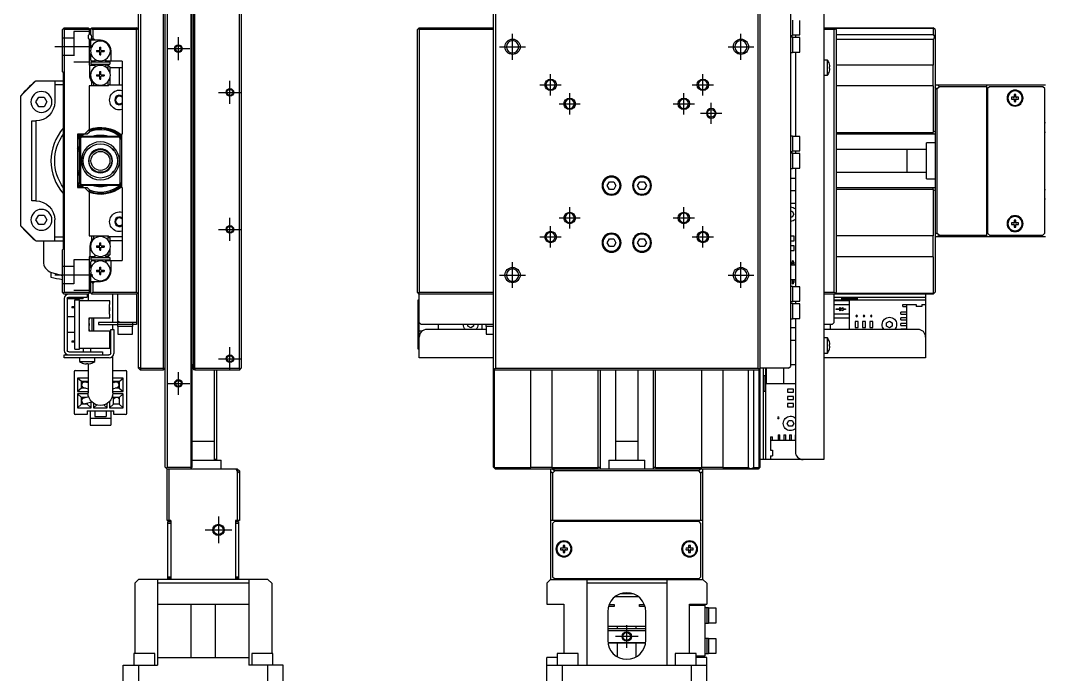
# Model space of a CAD drawing. Extents: x 0 to 944, y -8 to 566.
# Drawn here: x 0 to 269.3, y 282.3 to 454.2 of the extents above; entities that cross this region are included whole.
import ezdxf

# ---------------------------------------------------------------- set-up
doc = ezdxf.new("R2010")
doc.units = 0
doc.header["$LTSCALE"] = 0.5
doc.linetypes.add('CENTER', pattern=[50.8, 31.75, -6.35, 6.35, -6.35])
doc.linetypes.add('DASHED', pattern=[19.05, 12.7, -6.35])
for name, color, linetype in [('MSM_CENTER', 1, 'CENTER'), ('MSM_CONTINUOUS', 7, 'CONTINUOUS'), ('MSM_DASHED', 4, 'DASHED'), ('MSM_NARROW', 5, 'CONTINUOUS')]:
    doc.layers.add(name, color=color, linetype=linetype)

msp = doc.modelspace()

# ---------------------------------------------------------------- linework, layer by layer
at = {"layer": 'MSM_CENTER'}
for p, q in [((41.5, 443.8), (41.5, 449.8)), ((129.27, 443.9), (129.27, 450.7)), ((189.27, 443.9), (189.27, 450.7)), ((19, 447.3), (9, 447.3)), ((125.87, 447.3), (132.67, 447.3)), ((185.87, 447.3), (192.67, 447.3)), ((38.5, 446.8), (44.5, 446.8)), ((139.27, 434.5), (139.27, 440.1)), ((179.27, 434.5), (179.27, 440.1)), ((55, 432.3), (55, 438.3)), ((136.47, 437.3), (142.07, 437.3)), ((176.47, 437.3), (182.07, 437.3)), ((52, 435.3), (58, 435.3)), ((144.27, 429.5), (144.27, 435.1)), ((174.27, 429.5), (174.27, 435.1)), ((141.47, 432.3), (147.07, 432.3)), ((171.47, 432.3), (177.07, 432.3)), ((181.47, 427), (181.47, 432.6)), ((178.67, 429.8), (184.27, 429.8)), ((144.27, 399.5), (144.27, 405.1)), ((174.27, 399.5), (174.27, 405.1)), ((55, 396.3), (55, 402.3)), ((141.47, 402.3), (147.07, 402.3)), ((171.47, 402.3), (177.07, 402.3)), ((52, 399.3), (58, 399.3)), ((139.27, 394.5), (139.27, 400.1)), ((179.27, 394.5), (179.27, 400.1)), ((136.47, 397.3), (142.07, 397.3)), ((176.47, 397.3), (182.07, 397.3)), ((129.27, 383.9), (129.27, 390.7)), ((189.27, 383.9), (189.27, 390.7)), ((19, 387.3), (9, 387.3)), ((125.87, 387.3), (132.67, 387.3)), ((185.87, 387.3), (192.67, 387.3)), ((55, 362.3), (55, 368.3)), ((52, 365.3), (58, 365.3)), ((41.5, 355.8), (41.5, 361.8)), ((38.5, 358.8), (44.5, 358.8)), ((52, 323.8), (52, 316.8)), ((48.5, 320.3), (55.5, 320.3)), ((159.27, 289.3), (159.27, 295.3)), ((162.27, 292.3), (156.27, 292.3))]:
    msp.add_line(p, q, dxfattribs=at)
at = {"layer": 'MSM_CONTINUOUS'}
for p, q in [((31, 362.8), (31, 471.8)), ((31.5, 472.3), (31.5, 362.3)), ((37.5, 472.3), (37.5, 362.3)), ((38, 336.8), (38, 471.8)), ((38.5, 471.8), (38.5, 336.8)), ((44.8, 336.8), (44.8, 471.8)), ((45, 472.3), (45, 336.7)), ((45.5, 362.8), (45.5, 471.8)), ((45.7, 471.8), (45.7, 362.8)), ((57.5, 362.8), (57.5, 471.8)), ((58, 471.8), (58, 362.8)), ((124.27, 336.8), (124.27, 471.8)), ((124.77, 471.8), (124.77, 362.8)), ((193.77, 362.8), (193.77, 471.8)), ((194.27, 471.8), (194.27, 336.8)), ((202.27, 471.3), (202.27, 363.3)), ((211.07, 471.8), (211.07, 338.8)), ((202.77, 454.3), (202.77, 450.3)), ((204.77, 450.4), (204.77, 454.2)), ((11, 451.8), (11.5, 452.3)), ((11, 440.7), (11, 451.8)), ((11.5, 451.8), (11.25, 452.05)), ((11.5, 452.3), (17.8, 452.3)), ((11.5, 451.8), (11.5, 382.8)), ((18, 451.8), (11.5, 451.8)), ((17.8, 452.3), (18, 452.1)), ((18, 452.1), (18, 450.56)), ((18.5, 452.1), (18.7, 452.3)), ((18.5, 450.56), (18.5, 452.1)), ((18.6, 452.2), (19, 451.8)), ((18.7, 452.3), (30.5, 452.3)), ((19, 451.8), (19, 449.5)), ((30.5, 451.8), (19, 451.8)), ((31, 451.8), (30.5, 452.3)), ((30.5, 451.8), (30.75, 452.05)), ((30.5, 382.8), (30.5, 451.8)), ((104.27, 451.8), (104.77, 452.3)), ((104.27, 382.8), (104.27, 451.8)), ((104.52, 452.05), (104.77, 451.8)), ((104.77, 452.3), (124.27, 452.3)), ((104.77, 451.8), (104.77, 382.8)), ((124.27, 451.8), (104.77, 451.8)), ((202.27, 450.3), (202.77, 450.3)), ((202.77, 449.8), (202.27, 449.8)), ((202.77, 450.4), (204.77, 450.4)), ((202.77, 449.8), (202.77, 445.8)), ((204.77, 449.7), (202.77, 449.7)), ((203.57, 450.4), (203.57, 449.7)), ((204.77, 445.9), (204.77, 449.7)), ((211.07, 452.3), (239.77, 452.3)), ((213.77, 451.8), (211.07, 451.8)), ((213.77, 452.3), (214.27, 451.8)), ((213.77, 451.8), (214.02, 452.05)), ((213.77, 382.8), (213.77, 451.8)), ((239.87, 452.1), (213.97, 452.1)), ((214.27, 451.8), (214.27, 382.8)), ((214.27, 450.56), (239.87, 450.56)), ((240.27, 451.8), (239.77, 452.3)), ((239.87, 452.1), (239.92, 452.15)), ((239.87, 450.56), (239.87, 452.1)), ((240.27, 451.8), (240.27, 382.8)), ((18, 449.24), (18, 442.5)), ((18.5, 446.92), (18.5, 449.24)), ((21, 449), (18.5, 449)), ((19, 449.5), (18.65, 449)), ((19.5, 449), (19, 449.5)), ((20.86, 447.2), (21.14, 447.2)), ((20.86, 446.41), (20.86, 447.2)), ((21.14, 446.41), (21.14, 447.2)), ((239.87, 449.24), (214.27, 449.24)), ((239.87, 442.5), (239.87, 449.24)), ((18.5, 443.8), (18.5, 445.49)), ((20, 446.35), (20.8, 446.35)), ((20, 446.35), (20, 446.06)), ((20, 446.06), (20.8, 446.06)), ((20.53, 446.06), (20.53, 446.35)), ((21.14, 446.67), (20.86, 446.67)), ((20.86, 445.2), (20.86, 446)), ((20.86, 445.73), (21.14, 445.73)), ((20.86, 445.2), (21.14, 445.2)), ((21.14, 445.2), (21.14, 446)), ((21.2, 446.35), (22, 446.35)), ((21.2, 446.06), (22, 446.06)), ((21.47, 446.06), (21.47, 446.35)), ((22, 446.35), (22, 446.06)), ((23.8, 443.5), (23.8, 446.2)), ((202.27, 445.8), (202.77, 445.8)), ((202.77, 445.9), (204.77, 445.9)), ((203.57, 445.9), (203.57, 423.7)), ((18, 442.5), (19.46, 442.5)), ((18.2, 439.8), (18.2, 442.5)), ((18.5, 443.8), (18.8, 443.5)), ((18.5, 443.3), (18.5, 442.7)), ((18.5, 443.3), (23.5, 443.3)), ((18.5, 442.7), (23.5, 442.7)), ((19.45, 443.5), (18.8, 443.5)), ((19.6, 443.76), (19.45, 443.5)), ((19.46, 442.5), (19.67, 442.13)), ((22.55, 443.5), (22.4, 443.76)), ((22.46, 442.36), (22.54, 442.5)), ((23, 442.5), (22.54, 442.5)), ((26.7, 443.5), (22.55, 443.5)), ((23, 441.46), (23, 442.5)), ((23.5, 442), (23, 442.5)), ((23.5, 443.3), (23.5, 442.7)), ((23.5, 442), (23.5, 440.52)), ((26.7, 441.75), (23.5, 441.75)), ((26, 437.25), (26, 441.75)), ((26.7, 443.5), (26.7, 424.3)), ((211.97, 443.8), (211.07, 443.8)), ((211.97, 439.8), (211.97, 443.8)), ((212.53, 442.73), (212.53, 442.75)), ((212.53, 442), (212.66, 442)), ((212.53, 441.6), (212.53, 442)), ((239.87, 442.5), (214.27, 442.5)), ((239.77, 437), (239.77, 442.5)), ((11, 440.7), (11.3, 440.4)), ((11.3, 394.2), (11.3, 440.4)), ((20, 439.95), (20.8, 439.95)), ((20, 439.95), (20, 439.66)), ((20, 439.66), (20.8, 439.66)), ((20.53, 439.66), (20.53, 439.95)), ((20.86, 440.8), (21.14, 440.8)), ((20.86, 440.01), (20.86, 440.8)), ((21.14, 440.27), (20.86, 440.27)), ((20.86, 438.8), (20.86, 439.6)), ((20.86, 439.33), (21.14, 439.33)), ((21.14, 440.01), (21.14, 440.8)), ((21.14, 438.8), (21.14, 439.6)), ((21.2, 439.95), (22, 439.95)), ((21.2, 439.66), (22, 439.66)), ((21.47, 439.66), (21.47, 439.95)), ((22, 439.95), (22, 439.66)), ((23.5, 439.09), (23.5, 437.25)), ((211.07, 439.8), (211.97, 439.8)), ((212.66, 441.6), (212.53, 441.6)), ((212.53, 440.85), (212.53, 440.87)), ((4, 438.3), (0, 434.3)), ((4, 438.3), (11.3, 438.3)), ((9, 438.3), (9, 432.8)), ((11.3, 437.3), (9, 437.3)), ((23, 437), (18, 437)), ((18, 437), (18, 424.8)), ((18.7, 437), (18.7, 438.21)), ((19.2, 437.66), (19.2, 437)), ((20.86, 438.8), (21.14, 438.8)), ((23, 437), (23, 438.14)), ((23, 437), (23.5, 437.5)), ((23.5, 437.3), (23.3, 437.3)), ((23.5, 437.25), (26.7, 437.25)), ((239.87, 437), (214.27, 437)), ((239.87, 424.94), (239.87, 437)), ((240.27, 437.3), (269.27, 437.3)), ((240.77, 436.19), (240.27, 436.69)), ((241.39, 436.8), (240.77, 436.19)), ((240.89, 437.3), (241.39, 436.8)), ((253.77, 436.8), (241.39, 436.8)), ((253.77, 437.3), (253.77, 397.3)), ((254.57, 436.8), (254.07, 436.3)), ((254.07, 436.3), (254.07, 398.3)), ((268.57, 436.8), (254.57, 436.8)), ((269.07, 436.3), (268.57, 436.8)), ((269.07, 398.3), (269.07, 436.3)), ((0, 434.3), (0, 400.3)), ((4.06, 432.8), (4.78, 434.05)), ((4.78, 434.05), (6.22, 434.05)), ((6.22, 434.05), (6.94, 432.8)), ((240.77, 436.19), (240.77, 398.41)), ((261.03, 434.04), (260.36, 434.04)), ((260.36, 433.56), (261.03, 433.56)), ((261.03, 434.72), (261.03, 434.04)), ((261.03, 433.56), (261.03, 432.88)), ((261.51, 434.04), (261.51, 434.72)), ((262.19, 434.04), (261.51, 434.04)), ((261.51, 432.88), (261.51, 433.56)), ((261.51, 433.56), (262.19, 433.56)), ((4.78, 431.55), (4.06, 432.8)), ((6.22, 431.55), (4.78, 431.55)), ((6.94, 432.8), (6.22, 431.55)), ((3, 406.8), (3, 427.8)), ((3, 427.8), (4, 427.8)), ((4, 427.8), (4, 406.8)), ((16.79, 424.3), (18, 425.51)), ((254.07, 427.3), (253.77, 427.3)), ((253.77, 425.55), (254.07, 425.55)), ((269.27, 427.3), (269.07, 427.3)), ((17.5, 424.3), (15, 424.3)), ((15, 424.3), (15, 410.3)), ((15.5, 423), (16, 423.5)), ((15.5, 411.6), (15.5, 423)), ((15.8, 423.3), (15.8, 411.3)), ((16, 423.5), (16.3, 423.8)), ((26, 423.5), (16, 423.5)), ((16.3, 423.8), (25.7, 423.8)), ((18, 424.8), (17.5, 424.3)), ((25.7, 423.8), (26, 423.5)), ((26.2, 423.3), (26, 423.5)), ((26.2, 411.3), (26.2, 423.3)), ((26.2, 423.3), (26.5, 423)), ((26.5, 424.3), (26.5, 410.3)), ((26.7, 424.3), (26.5, 424.3)), ((202.77, 423.8), (202.27, 423.8)), ((202.77, 423.8), (202.77, 419.8)), ((204.77, 423.7), (202.77, 423.7)), ((204.77, 419.9), (204.77, 423.7)), ((214.27, 424.8), (239.77, 424.8)), ((240.27, 424.3), (214.27, 424.3)), ((239.77, 424.8), (239.87, 424.94)), ((239.77, 424.3), (239.77, 424.8)), ((240.27, 425.11), (239.87, 424.94)), ((269.27, 424.8), (269.07, 424.8)), ((24.2, 420.28), (24.2, 420.47)), ((24.2, 420.28), (24.42, 420.05)), ((24.42, 420.22), (24.42, 420.05)), ((237.97, 420.3), (214.27, 420.3)), ((232.97, 414.3), (232.97, 420.3)), ((237.97, 412.55), (237.97, 422.05)), ((240.27, 422.05), (237.97, 422.05)), ((253.97, 422.3), (253.77, 422.1)), ((253.97, 422.3), (253.97, 412.3)), ((254.07, 422.3), (253.97, 422.3)), ((24.42, 420.05), (24.56, 420.05)), ((24.56, 420.05), (24.56, 420.05)), ((202.27, 419.8), (202.77, 419.8)), ((202.77, 419.3), (202.27, 419.3)), ((202.77, 419.9), (204.77, 419.9)), ((202.77, 419.3), (202.77, 415.3)), ((204.77, 419.2), (202.77, 419.2)), ((203.57, 419.9), (203.57, 419.2)), ((204.77, 415.4), (204.77, 419.2)), ((18.04, 416.24), (18.04, 416.24)), ((23.97, 416.24), (23.97, 416.24)), ((202.27, 415.3), (202.77, 415.3)), ((202.77, 415.4), (204.77, 415.4)), ((203.57, 415.4), (203.57, 384.2)), ((19.56, 414.5), (19.62, 414.5)), ((19.69, 414.44), (19.62, 414.5)), ((22.38, 414.5), (22.31, 414.44)), ((22.38, 414.5), (22.44, 414.5)), ((24.42, 414.55), (24.2, 414.33)), ((24.2, 414.14), (24.2, 414.33)), ((24.42, 414.55), (24.42, 414.38)), ((24.56, 414.55), (24.42, 414.55)), ((202.27, 412.8), (203.57, 412.8)), ((214.27, 414.3), (237.97, 414.3)), ((237.97, 412.55), (240.27, 412.55)), ((253.77, 412.5), (253.97, 412.3)), ((253.97, 412.3), (254.07, 412.3)), ((15, 410.3), (17.5, 410.3)), ((15.8, 411.3), (15.5, 411.6)), ((16.3, 410.8), (15.8, 411.3)), ((16, 411.1), (26, 411.1)), ((25.7, 410.8), (16.3, 410.8)), ((18, 409.1), (16.79, 410.3)), ((17.5, 410.3), (18, 409.8)), ((18, 409.8), (18, 397.6)), ((26, 411.1), (25.7, 410.8)), ((26, 411.1), (26.2, 411.3)), ((26.5, 411.6), (26.2, 411.3)), ((26.7, 410.3), (26.5, 410.3)), ((26.7, 410.3), (26.7, 391.1)), ((154.12, 410.8), (154.7, 411.8)), ((154.7, 409.8), (154.12, 410.8)), ((154.7, 411.8), (155.85, 411.8)), ((155.85, 409.8), (154.7, 409.8)), ((155.85, 411.8), (156.43, 410.8)), ((156.43, 410.8), (155.85, 409.8)), ((162.12, 410.8), (162.7, 411.8)), ((162.7, 409.8), (162.12, 410.8)), ((162.7, 411.8), (163.85, 411.8)), ((163.85, 409.8), (162.7, 409.8)), ((163.85, 411.8), (164.43, 410.8)), ((164.43, 410.8), (163.85, 409.8)), ((203.57, 409.4), (202.27, 409.4)), ((214.27, 410.3), (240.27, 410.3)), ((239.77, 409.8), (214.27, 409.8)), ((239.77, 409.8), (239.77, 410.3)), ((239.87, 409.66), (239.77, 409.8)), ((239.87, 397.6), (239.87, 409.66)), ((239.87, 409.66), (240.27, 409.5)), ((269.07, 409.8), (269.27, 409.8)), ((4, 406.8), (3, 406.8)), ((254.07, 409.05), (253.77, 409.05)), ((253.77, 407.3), (254.07, 407.3)), ((269.07, 407.3), (269.27, 407.3)), ((202.27, 406.2), (203.57, 406.2)), ((202.27, 404.05), (202.71, 404.05)), ((202.71, 404.05), (203.14, 403.3)), ((4.06, 401.8), (4.78, 403.05)), ((4.78, 400.55), (4.06, 401.8)), ((4.78, 403.05), (6.22, 403.05)), ((6.22, 403.05), (6.94, 401.8)), ((6.94, 401.8), (6.22, 400.55)), ((9, 396.3), (9, 401.8)), ((202.71, 402.55), (202.27, 402.55)), ((203.14, 403.3), (202.71, 402.55)), ((261.03, 401.72), (261.03, 401.04)), ((261.51, 401.04), (261.51, 401.72)), ((0, 400.3), (4, 396.3)), ((6.22, 400.55), (4.78, 400.55)), ((261.03, 401.04), (260.36, 401.04)), ((260.36, 400.56), (261.03, 400.56)), ((261.03, 400.56), (261.03, 399.88)), ((262.19, 401.04), (261.51, 401.04)), ((261.51, 400.56), (262.19, 400.56)), ((261.51, 399.88), (261.51, 400.56)), ((4, 396.3), (11.3, 396.3)), ((6, 396.3), (6, 390.88)), ((9, 397.3), (11.3, 397.3)), ((18, 397.6), (23, 397.6)), ((18.7, 396.4), (18.7, 397.6)), ((19.2, 397.6), (19.2, 396.95)), ((23, 396.46), (23, 397.6)), ((23.5, 397.1), (23, 397.6)), ((26.7, 397.3), (23.3, 397.3)), ((23.5, 397.1), (23.5, 395.52)), ((26.7, 396.3), (23.5, 396.3)), ((154.12, 395.8), (154.7, 396.8)), ((154.7, 396.8), (155.85, 396.8)), ((155.85, 396.8), (156.43, 395.8)), ((162.12, 395.8), (162.7, 396.8)), ((162.7, 396.8), (163.85, 396.8)), ((163.85, 396.8), (164.43, 395.8)), ((203.27, 397.53), (202.27, 397.53)), ((202.27, 396.28), (203.27, 396.28)), ((203.27, 396.28), (203.27, 397.53)), ((239.87, 397.6), (214.27, 397.6)), ((239.77, 392.1), (239.77, 397.6)), ((240.27, 397.91), (240.77, 398.41)), ((269.27, 397.3), (240.27, 397.3)), ((240.77, 398.41), (241.39, 397.8)), ((241.39, 397.8), (240.89, 397.3)), ((241.39, 397.8), (253.77, 397.8)), ((254.07, 398.3), (254.57, 397.8)), ((254.57, 397.8), (268.57, 397.8)), ((268.57, 397.8), (269.07, 398.3)), ((11.3, 394.2), (11, 393.9)), ((11, 382.8), (11, 393.9)), ((18.2, 394.8), (18.2, 392.1)), ((20, 394.95), (20.8, 394.95)), ((20, 394.95), (20, 394.66)), ((20, 394.66), (20.8, 394.66)), ((20.53, 394.66), (20.53, 394.95)), ((20.86, 395.8), (21.14, 395.8)), ((20.86, 395.01), (20.86, 395.8)), ((21.14, 395.27), (20.86, 395.27)), ((20.86, 393.8), (20.86, 394.6)), ((20.86, 394.33), (21.14, 394.33)), ((20.86, 393.8), (21.14, 393.8)), ((21.14, 395.01), (21.14, 395.8)), ((21.14, 393.8), (21.14, 394.6)), ((21.2, 394.95), (22, 394.95)), ((21.2, 394.66), (22, 394.66)), ((21.47, 394.66), (21.47, 394.95)), ((22, 394.95), (22, 394.66)), ((23, 392.1), (23, 393.14)), ((23.5, 394.09), (23.5, 392.6)), ((154.7, 394.8), (154.12, 395.8)), ((155.85, 394.8), (154.7, 394.8)), ((156.43, 395.8), (155.85, 394.8)), ((162.7, 394.8), (162.12, 395.8)), ((163.85, 394.8), (162.7, 394.8)), ((164.43, 395.8), (163.85, 394.8)), ((203.27, 394.99), (202.27, 394.99)), ((202.27, 393.74), (203.27, 393.74)), ((203.27, 393.74), (203.27, 394.99)), ((19.46, 392.1), (18, 392.1)), ((18, 392.1), (18, 382.5)), ((18.5, 391.9), (18.5, 391.3)), ((18.5, 391.9), (23.5, 391.9)), ((18.5, 391.3), (23.5, 391.3)), ((18.8, 391.1), (18.5, 390.8)), ((18.5, 389.12), (18.5, 390.8)), ((18.8, 391.1), (19.45, 391.1)), ((19.6, 390.84), (19.45, 391.1)), ((19.46, 392.1), (19.67, 392.48)), ((22.55, 391.1), (22.4, 390.84)), ((22.46, 392.24), (22.54, 392.1)), ((23, 392.1), (22.54, 392.1)), ((22.55, 391.1), (26.7, 391.1)), ((23, 392.1), (23.5, 392.6)), ((23.5, 391.9), (23.5, 391.3)), ((23.8, 388.4), (23.8, 391.1)), ((202.69, 390.7), (202.81, 390.76)), ((202.69, 389.96), (202.69, 390.7)), ((202.81, 390.76), (202.81, 391.01)), ((203.01, 391.01), (202.81, 391.01)), ((203.01, 391.01), (203.01, 390.76)), ((203.01, 390.76), (203.12, 390.7)), ((203.12, 390.7), (203.12, 389.96)), ((239.87, 392.1), (214.27, 392.1)), ((239.87, 382.5), (239.87, 392.1)), ((8, 388.05), (8, 386.73)), ((8.17, 388), (11, 387.19)), ((20, 388.55), (20.8, 388.55)), ((20, 388.55), (20, 388.26)), ((20, 388.26), (20.8, 388.26)), ((20.53, 388.26), (20.53, 388.55)), ((20.86, 389.4), (21.14, 389.4)), ((20.86, 388.61), (20.86, 389.4)), ((21.14, 388.87), (20.86, 388.87)), ((20.86, 387.4), (20.86, 388.2)), ((20.86, 387.93), (21.14, 387.93)), ((21.14, 388.61), (21.14, 389.4)), ((21.14, 387.4), (21.14, 388.2)), ((21.2, 388.55), (22, 388.55)), ((21.2, 388.26), (22, 388.26)), ((21.47, 388.26), (21.47, 388.55)), ((22, 388.55), (22, 388.26)), ((202.27, 389.96), (203.57, 389.96)), ((202.69, 390.4), (203.12, 390.4)), ((18, 386.3), (18.5, 386.3)), ((18.5, 385.3), (18, 385.3)), ((18.5, 382.5), (18.5, 387.69)), ((18.5, 385.6), (21, 385.6)), ((18.65, 385.6), (19, 385.1)), ((19, 385.1), (19.5, 385.6)), ((19, 385.1), (19, 382.8)), ((20.86, 387.4), (21.14, 387.4)), ((203.57, 386.06), (202.27, 386.06)), ((202.69, 386.06), (202.69, 385.33)), ((203.12, 385.62), (202.69, 385.62)), ((202.81, 385.26), (202.69, 385.33)), ((202.81, 385.01), (202.81, 385.26)), ((203.12, 385.33), (203.01, 385.26)), ((203.01, 385.26), (203.01, 385.01)), ((203.12, 386.06), (203.12, 385.33)), ((11.5, 382.3), (11, 382.8)), ((11.25, 382.55), (11.5, 382.8)), ((11.5, 382.8), (18, 382.8)), ((18, 382.5), (17.8, 382.3)), ((18.7, 382.3), (18.5, 382.5)), ((19, 382.8), (18.6, 382.4)), ((19, 382.8), (30.5, 382.8)), ((30.75, 382.55), (30.5, 382.8)), ((30.5, 382.3), (31, 382.8)), ((104.77, 382.3), (104.27, 382.8)), ((104.77, 382.8), (104.52, 382.55)), ((104.77, 382.8), (124.27, 382.8)), ((202.77, 384.3), (202.27, 384.3)), ((202.77, 384.3), (202.77, 380.3)), ((204.77, 384.2), (202.77, 384.2)), ((202.81, 385.01), (203.01, 385.01)), ((204.77, 380.4), (204.77, 384.2)), ((211.07, 382.8), (213.77, 382.8)), ((214.02, 382.55), (213.77, 382.8)), ((214.27, 382.8), (213.77, 382.3)), ((213.97, 382.5), (239.87, 382.5)), ((239.77, 382.3), (239.92, 382.45)), ((239.92, 382.45), (239.87, 382.5)), ((240.27, 382.8), (239.92, 382.45)), ((17.8, 382.3), (11.5, 382.3)), ((11.5, 381.1), (11.5, 367.5)), ((12.3, 381.1), (12.3, 367.5)), ((12.5, 381.45), (12.5, 381)), ((16.5, 381), (12.5, 381)), ((12.7, 381.5), (17.5, 381.5)), ((14.3, 367.8), (14.3, 380.8)), ((14.3, 380.8), (15.5, 380.8)), ((15.5, 367.8), (15.5, 380.8)), ((23.5, 380.55), (15.5, 380.55)), ((16.5, 381), (16.5, 381.5)), ((17.5, 382.3), (17.5, 381.5)), ((17.75, 382.3), (17.75, 380.55)), ((30.5, 382.3), (18.7, 382.3)), ((23.5, 379.55), (23.5, 380.55)), ((24.25, 374.8), (24.25, 382.3)), ((25.5, 382.3), (25.5, 373.8)), ((30.5, 382.3), (30.5, 374.3)), ((104.47, 367.8), (104.47, 380.8)), ((104.47, 380.8), (104.77, 380.8)), ((104.77, 365.5), (104.77, 382.3)), ((124.27, 382.3), (104.77, 382.3)), ((202.27, 380.3), (202.77, 380.3)), ((202.77, 379.8), (202.27, 379.8)), ((202.77, 380.4), (204.77, 380.4)), ((202.77, 379.8), (202.77, 375.8)), ((204.77, 379.7), (202.77, 379.7)), ((203.57, 380.4), (203.57, 379.7)), ((204.77, 375.9), (204.77, 379.7)), ((239.77, 382.3), (211.07, 382.3)), ((213.77, 374.8), (213.77, 382.3)), ((213.77, 381.5), (237.77, 381.5)), ((213.77, 380.8), (237.77, 380.8)), ((217.77, 380.55), (213.77, 380.55)), ((215.77, 380.8), (215.77, 381.5)), ((219.77, 381), (215.77, 381)), ((217.77, 373), (217.77, 380.55)), ((219.77, 381.5), (219.77, 380.8)), ((237.77, 382.3), (237.77, 365.5)), ((14.3, 378.93), (13.5, 378.93)), ((13.5, 378.93), (13.5, 378.68)), ((14.3, 378.68), (13.5, 378.68)), ((23.4, 377.05), (23.4, 379.55)), ((23.5, 379.55), (23.4, 379.55)), ((23.4, 378.75), (23.5, 378.75)), ((23.4, 378.38), (23.5, 378.38)), ((23.4, 378.23), (23.5, 378.23)), ((23.4, 377.85), (23.5, 377.85)), ((23.5, 377.05), (23.4, 377.05)), ((23.5, 377.85), (23.5, 378.75)), ((23.5, 376.05), (23.5, 377.05)), ((213.77, 379.55), (217.77, 379.55)), ((217.77, 377.05), (213.77, 377.05)), ((214.27, 378.38), (215.22, 378.38)), ((214.27, 378.23), (214.27, 378.38)), ((215.22, 378.23), (214.27, 378.23)), ((215.22, 378.75), (215.37, 378.75)), ((215.22, 378.38), (215.22, 378.75)), ((215.22, 377.85), (215.22, 378.23)), ((215.37, 377.85), (215.22, 377.85)), ((215.37, 378.75), (215.37, 378.36)), ((215.37, 378.36), (216.05, 378.75)), ((216.05, 377.85), (215.37, 378.24)), ((215.37, 378.24), (215.37, 377.85)), ((216.05, 378.75), (216.05, 378.38)), ((216.05, 378.38), (216.75, 378.38)), ((216.75, 378.23), (216.05, 378.23)), ((216.05, 378.23), (216.05, 377.85)), ((216.75, 378.38), (216.75, 378.23)), ((231.27, 377.05), (231.27, 377.55)), ((232.77, 377.55), (231.27, 377.55)), ((231.27, 377.05), (232.77, 377.05)), ((231.77, 379.05), (231.77, 379.55)), ((231.77, 379.55), (235.27, 379.55)), ((231.77, 379.05), (232.77, 379.05)), ((232.77, 379.55), (232.77, 373)), ((235.27, 379.55), (235.27, 379.05)), ((236.77, 379.05), (235.27, 379.05)), ((236.77, 379.55), (236.77, 379.05)), ((236.77, 379.55), (237.77, 379.55)), ((14.3, 376.3), (12.3, 376.3)), ((18, 376.05), (23.5, 376.05)), ((18, 372.55), (18, 376.05)), ((18.7, 376.05), (18.7, 372.55)), ((19.2, 376.05), (19.2, 372.55)), ((20.5, 374.8), (20.5, 374.3)), ((30.5, 374.8), (20.5, 374.8)), ((20.5, 374.3), (25.5, 374.3)), ((24.25, 373), (24.25, 374.3)), ((26, 374.8), (25.5, 375.3)), ((29.5, 374.3), (25.5, 374.3)), ((29.5, 373.8), (29.5, 374.8)), ((30.5, 374.3), (29.5, 374.3)), ((104.77, 374.8), (105.27, 374.3)), ((124.27, 374.3), (105.27, 374.3)), ((109.77, 373), (109.77, 374.3)), ((117.52, 373.87), (117.52, 374.3)), ((119.02, 374.3), (119.02, 373.87)), ((121.17, 374.3), (121.17, 373)), ((122.27, 374.3), (122.27, 373.8)), ((202.27, 375.8), (202.77, 375.8)), ((202.77, 375.9), (204.77, 375.9)), ((203.57, 375.9), (203.57, 340.8)), ((213.27, 374.3), (211.07, 374.3)), ((212.77, 373), (212.77, 374.3)), ((213.27, 374.3), (213.77, 374.8)), ((213.77, 376.05), (217.77, 376.05)), ((219.28, 375.1), (219.28, 373.5)), ((220.08, 375.1), (219.28, 375.1)), ((220.08, 373.5), (220.08, 375.1)), ((221.98, 375.1), (221.18, 375.1)), ((221.18, 375.1), (221.18, 373.5)), ((221.98, 373.5), (221.98, 375.1)), ((223.89, 375.1), (223.09, 375.1)), ((223.09, 375.1), (223.09, 373.5)), ((223.89, 373.5), (223.89, 375.1)), ((227.52, 374.74), (228.27, 375.17)), ((227.52, 373.87), (227.52, 374.74)), ((228.27, 375.17), (229.02, 374.74)), ((229.02, 374.74), (229.02, 373.87)), ((231.27, 375.55), (231.27, 376.05)), ((232.77, 376.05), (231.27, 376.05)), ((231.27, 375.55), (232.77, 375.55)), ((231.27, 374.05), (231.27, 374.55)), ((232.77, 374.55), (231.27, 374.55)), ((12.3, 372.3), (14.3, 372.3)), ((23.5, 372.55), (18, 372.55)), ((23.5, 368.05), (23.5, 372.55)), ((23.7, 366.8), (23.7, 373)), ((23.7, 373), (24.5, 373)), ((24.5, 373), (24.5, 366.7)), ((29.5, 373.8), (25.5, 373.8)), ((25.6, 373.8), (25.6, 371.8)), ((25.6, 371.8), (29.4, 371.8)), ((29.4, 371.8), (29.4, 373.8)), ((105.51, 372.55), (104.77, 372.55)), ((122.37, 373), (106.77, 373)), ((118.27, 373.44), (117.52, 373.87)), ((119.02, 373.87), (118.27, 373.44)), ((124.27, 373.8), (122.27, 373.8)), ((122.37, 373.8), (122.37, 371.8)), ((122.37, 371.8), (124.27, 371.8)), ((203.57, 373.4), (202.27, 373.4)), ((235.77, 373), (211.07, 373)), ((219.28, 373.5), (220.08, 373.5)), ((221.18, 373.5), (221.98, 373.5)), ((223.09, 373.5), (223.89, 373.5)), ((228.27, 373.44), (227.52, 373.87)), ((229.02, 373.87), (228.27, 373.44)), ((231.27, 374.05), (232.77, 374.05)), ((231.27, 373), (231.27, 373.05)), ((232.77, 373.05), (231.27, 373.05)), ((13.5, 369.93), (13.5, 369.68)), ((14.3, 369.93), (13.5, 369.93)), ((14.3, 369.68), (13.5, 369.68)), ((202.27, 370.2), (203.57, 370.2)), ((211.97, 370.8), (211.07, 370.8)), ((211.97, 366.8), (211.97, 370.8)), ((212.53, 369.73), (212.53, 369.75)), ((212.53, 369), (212.66, 369)), ((212.53, 368.6), (212.53, 369)), ((11.5, 365.5), (11.5, 366.3)), ((11.5, 366.3), (23.2, 366.3)), ((12.7, 367.1), (21.5, 367.1)), ((14.3, 367.8), (15.5, 367.8)), ((15.5, 368.05), (23.5, 368.05)), ((16.5, 368.05), (16.5, 367.1)), ((18.5, 367.1), (18.5, 368.05)), ((21.5, 367.1), (21.5, 366.3)), ((104.77, 367.8), (104.47, 367.8)), ((211.07, 366.8), (211.97, 366.8)), ((212.66, 368.6), (212.53, 368.6)), ((212.53, 367.85), (212.53, 367.87)), ((23.3, 365.5), (11.5, 365.5)), ((15.5, 365.5), (15.5, 364.6)), ((15.5, 364.6), (19.5, 364.6)), ((16.55, 364.05), (16.57, 364.05)), ((17.3, 364.05), (17.7, 364.05)), ((17.3, 363.91), (17.3, 364.05)), ((17.7, 364.05), (17.7, 363.91)), ((17.75, 363.96), (17.75, 356.3)), ((18.43, 364.05), (18.45, 364.05)), ((19.5, 364.6), (19.5, 365.5)), ((24.25, 356.3), (24.25, 365.97)), ((45.5, 363.7), (45.1, 363.7)), ((45.1, 336.8), (45.1, 363.7)), ((124.27, 365.5), (104.77, 365.5)), ((202.27, 363.8), (203.57, 363.8)), ((237.77, 365.5), (211.07, 365.5)), ((14.1, 361.9), (14.1, 350.9)), ((14.4, 362.2), (17.75, 362.2)), ((24.25, 362.2), (27.6, 362.2)), ((27.9, 350.9), (27.9, 361.9)), ((31.5, 362.8), (31, 363.01)), ((31.5, 362.3), (31, 362.8)), ((31.5, 362.8), (38, 362.8)), ((37.5, 362.3), (31.5, 362.3)), ((38, 362.8), (37.5, 362.3)), ((45.4, 363.4), (45.4, 362.7)), ((45.5, 362.8), (46, 362.3)), ((45.7, 362.8), (45.6, 362.7)), ((45.7, 362.8), (57.5, 362.8)), ((45.9, 362.4), (45.7, 362.4)), ((57.5, 362.3), (46, 362.3)), ((51, 338.6), (51, 362.3)), ((51.5, 362.3), (51.5, 338.8)), ((57.75, 362.55), (57.5, 362.8)), ((57.5, 362.3), (58, 362.8)), ((124.52, 362.55), (124.27, 362.8)), ((124.47, 362.6), (124.47, 336.7)), ((124.52, 362.55), (124.77, 362.8)), ((124.77, 362.3), (124.52, 362.55)), ((124.77, 362.8), (193.77, 362.8)), ((193.77, 362.3), (124.77, 362.3)), ((134.07, 336.7), (134.07, 362.3)), ((139.57, 362.3), (139.57, 336.7)), ((151.77, 336.8), (151.77, 362.3)), ((152.27, 362.3), (152.27, 336.3)), ((156.27, 362.3), (156.27, 338.6)), ((162.27, 338.6), (162.27, 362.3)), ((166.27, 336.3), (166.27, 362.3)), ((166.77, 362.3), (166.77, 336.8)), ((178.97, 336.7), (178.97, 362.3)), ((184.47, 362.3), (184.47, 336.7)), ((191.21, 336.7), (191.21, 362.3)), ((192.54, 362.3), (192.54, 336.7)), ((193.77, 362.8), (194.02, 362.55)), ((194.02, 362.55), (193.77, 362.3)), ((194.27, 362.8), (194.02, 362.55)), ((194.07, 336.7), (194.07, 362.6)), ((201.77, 362.8), (194.27, 362.8)), ((195.07, 362.8), (195.07, 338.8)), ((195.77, 338.8), (195.77, 362.8)), ((196.02, 358.8), (196.02, 362.8)), ((200.52, 358.8), (200.52, 362.8)), ((201.77, 362.8), (202.27, 363.3)), ((15, 360.2), (15, 356.65)), ((16.05, 359.3), (15, 360.2)), ((17.75, 360.2), (15, 360.2)), ((16.05, 357.55), (16.05, 359.3)), ((17.55, 359.3), (16.05, 359.3)), ((16.05, 358.93), (16.43, 359.3)), ((17.75, 358.93), (17.01, 359.15)), ((17.18, 359.3), (17.46, 359.01)), ((17.55, 359.3), (17.75, 359.47)), ((17.55, 358.99), (17.55, 359.3)), ((27, 360.2), (24.25, 360.2)), ((24.45, 359.3), (24.25, 359.47)), ((24.99, 359.15), (24.25, 358.93)), ((24.45, 359.3), (24.45, 358.99)), ((25.95, 359.3), (24.45, 359.3)), ((24.54, 359.01), (24.83, 359.3)), ((25.58, 359.3), (25.95, 358.93)), ((25.95, 359.3), (27, 360.2)), ((25.95, 359.3), (25.95, 357.55)), ((27, 356.65), (27, 360.2)), ((195.77, 360.8), (195.07, 360.8)), ((195.57, 360.8), (195.57, 356.8)), ((196.02, 358.8), (203.57, 358.8)), ((16.05, 357.55), (15, 356.65)), ((15, 356.65), (17.75, 356.65)), ((15, 356.05), (15, 352.4)), ((16.05, 355.1), (15, 356.05)), ((17.76, 356.05), (15, 356.05)), ((17.11, 357.55), (16.05, 357.55)), ((16.59, 357.71), (17.75, 357.36)), ((27, 356.05), (24.24, 356.05)), ((24.25, 357.36), (25.41, 357.71)), ((24.25, 356.65), (27, 356.65)), ((25.95, 357.55), (24.89, 357.55)), ((25.95, 357.55), (27, 356.65)), ((25.95, 355.1), (27, 356.05)), ((27, 352.4), (27, 356.05)), ((195.07, 356.8), (195.77, 356.8)), ((201.47, 357.3), (201.47, 356.5)), ((203.07, 357.3), (201.47, 357.3)), ((201.47, 356.5), (203.07, 356.5)), ((203.07, 356.5), (203.07, 357.3)), ((16.05, 353.35), (15, 352.4)), ((16.05, 353.35), (16.05, 355.1)), ((17.14, 355.1), (16.05, 355.1)), ((16.05, 354.73), (16.43, 355.1)), ((17.55, 353.35), (16.05, 353.35)), ((17.9, 355.31), (16.6, 354.95)), ((17, 353.51), (18.72, 353.99)), ((17.55, 353.66), (17.55, 353.35)), ((17.55, 353.35), (18.6, 352.4)), ((17.73, 355.27), (17.88, 355.4)), ((18.6, 352.4), (18.6, 353.95)), ((19.2, 353.6), (19.2, 352.4)), ((20.07, 353.19), (19.2, 352.4)), ((21.93, 353.19), (22.8, 352.4)), ((22.8, 352.4), (22.8, 353.6)), ((23.4, 354.11), (23.4, 352.4)), ((24.45, 353.35), (23.4, 352.4)), ((24.45, 355.1), (24.12, 355.4)), ((24.45, 353.35), (24.45, 355.1)), ((25.95, 355.1), (24.45, 355.1)), ((24.45, 354.73), (24.83, 355.1)), ((25.95, 353.35), (24.45, 353.35)), ((25.58, 355.1), (25.95, 354.73)), ((25.95, 355.1), (25.95, 353.35)), ((25.95, 353.35), (27, 352.4)), ((201.47, 355.39), (201.47, 354.59)), ((203.07, 355.39), (201.47, 355.39)), ((201.47, 354.59), (203.07, 354.59)), ((201.47, 353.49), (201.47, 352.69)), ((203.07, 353.49), (201.47, 353.49)), ((203.07, 354.59), (203.07, 355.39)), ((203.07, 352.69), (203.07, 353.49)), ((17.5, 350.6), (14.4, 350.6)), ((15, 352.4), (18.6, 352.4)), ((17.5, 351.6), (24.5, 351.6)), ((17.5, 351.6), (17.5, 350.6)), ((18.3, 351.6), (18.3, 347.8)), ((19.2, 352.4), (22.8, 352.4)), ((19.5, 351.6), (19.5, 350.1)), ((19.5, 350.1), (22.5, 350.1)), ((22.5, 351.6), (22.5, 350.1)), ((23.4, 352.4), (27, 352.4)), ((23.7, 351.6), (23.7, 347.8)), ((24.5, 350.6), (24.5, 351.6)), ((27.6, 350.6), (24.5, 350.6)), ((201.47, 352.69), (203.07, 352.69)), ((18.3, 349.72), (23.7, 349.72)), ((18.3, 347.8), (23.7, 347.8)), ((201.41, 348.3), (201.84, 349.05)), ((201.84, 347.55), (201.41, 348.3)), ((201.84, 349.05), (202.71, 349.05)), ((202.71, 347.55), (201.84, 347.55)), ((202.71, 349.05), (203.14, 348.3)), ((203.14, 348.3), (202.71, 347.55)), ((197.02, 344.8), (197.02, 341.3)), ((197.02, 344.8), (197.52, 344.8)), ((197.52, 343.8), (197.52, 344.8)), ((199.02, 345.3), (199.52, 345.3)), ((199.02, 345.3), (199.02, 343.8)), ((199.52, 343.8), (199.52, 345.3)), ((200.52, 345.3), (201.02, 345.3)), ((200.52, 345.3), (200.52, 343.8)), ((201.02, 343.8), (201.02, 345.3)), ((202.02, 345.3), (202.52, 345.3)), ((202.02, 345.3), (202.02, 343.8)), ((202.52, 343.8), (202.52, 345.3)), ((203.52, 345.3), (203.57, 345.3)), ((203.52, 345.3), (203.52, 343.8)), ((45.1, 343.6), (51, 343.6)), ((156.27, 343.6), (162.27, 343.6)), ((203.57, 343.8), (197.02, 343.8)), ((197.02, 341.3), (197.52, 341.3)), ((197.02, 339.8), (197.02, 338.8)), ((197.02, 339.8), (197.52, 339.8)), ((197.52, 341.3), (197.52, 339.8)), ((38, 336.8), (38.5, 336.3)), ((38.25, 336.55), (38.5, 336.8)), ((38.5, 336.8), (44.8, 336.8)), ((44.6, 336.3), (45.1, 336.8)), ((44.8, 336.8), (44.95, 336.65)), ((45.1, 338.6), (52.75, 338.6)), ((51.5, 338.8), (51, 338.8)), ((52.75, 336.3), (52.75, 338.6)), ((124.77, 336.3), (124.27, 336.8)), ((124.42, 336.65), (124.47, 336.7)), ((124.47, 336.7), (134.07, 336.7)), ((134.07, 336.8), (139.57, 336.8)), ((139.57, 336.7), (151.63, 336.7)), ((151.63, 336.7), (151.47, 336.3)), ((151.63, 336.7), (151.77, 336.8)), ((151.77, 336.8), (152.27, 336.8)), ((154.52, 338.6), (164.02, 338.6)), ((154.52, 338.6), (154.52, 336.3)), ((164.02, 336.3), (164.02, 338.6)), ((166.27, 336.8), (166.77, 336.8)), ((166.77, 336.8), (166.92, 336.7)), ((167.08, 336.3), (166.92, 336.7)), ((166.92, 336.7), (178.97, 336.7)), ((178.97, 336.8), (184.47, 336.8)), ((184.47, 336.7), (191.21, 336.7)), ((192.54, 336.7), (194.07, 336.7)), ((194.27, 336.8), (193.77, 336.3)), ((194.07, 336.7), (194.12, 336.65)), ((211.07, 338.8), (194.27, 338.8)), ((38.5, 322.8), (38.5, 336.3)), ((57, 336.3), (38.5, 336.3)), ((39, 336.3), (39, 322.8)), ((57, 335.69), (56.69, 336.3)), ((57, 336.3), (57.5, 335.8)), ((57, 322.8), (57, 335.69)), ((57.5, 335.19), (57, 335.69)), ((57.5, 335.8), (57.5, 322.8)), ((193.77, 336.3), (124.77, 336.3)), ((139.27, 336.3), (139.27, 307.3)), ((139.77, 335.19), (139.27, 335.69)), ((140.39, 335.8), (139.77, 335.19)), ((139.77, 335.19), (139.77, 322.8)), ((139.89, 336.3), (140.39, 335.8)), ((178.16, 335.8), (140.39, 335.8)), ((178.16, 335.8), (178.66, 336.3)), ((178.77, 335.19), (178.16, 335.8)), ((179.27, 335.69), (178.77, 335.19)), ((178.77, 322.8), (178.77, 335.19)), ((179.27, 307.3), (179.27, 336.3)), ((39.5, 322.8), (38.5, 322.8)), ((38.7, 307.5), (38.7, 322.5)), ((38.7, 322.5), (39.5, 322.5)), ((39.5, 322), (38.7, 322)), ((39.5, 322.8), (39.5, 307.3)), ((57.5, 322.8), (56.5, 322.8)), ((56.5, 322.8), (56.5, 307.3)), ((56.5, 322.5), (57.3, 322.5)), ((57.3, 322), (56.5, 322)), ((57.3, 322.5), (57.3, 307.5)), ((179.27, 322.8), (139.27, 322.8)), ((140.27, 322.5), (139.77, 322)), ((139.77, 322), (139.77, 308)), ((178.27, 322.5), (140.27, 322.5)), ((149.27, 322.8), (149.27, 322.5)), ((151.02, 322.5), (151.02, 322.8)), ((154.47, 322.8), (154.27, 322.6)), ((164.27, 322.6), (154.27, 322.6)), ((154.27, 322.6), (154.27, 322.5)), ((164.27, 322.6), (164.07, 322.8)), ((164.27, 322.5), (164.27, 322.6)), ((167.52, 322.8), (167.52, 322.5)), ((169.27, 322.5), (169.27, 322.8)), ((178.77, 322), (178.27, 322.5)), ((178.77, 308), (178.77, 322)), ((142.53, 315.54), (141.86, 315.54)), ((141.86, 315.06), (142.53, 315.06)), ((142.53, 316.22), (142.53, 315.54)), ((142.53, 315.06), (142.53, 314.38)), ((143.01, 315.54), (143.01, 316.22)), ((143.69, 315.54), (143.01, 315.54)), ((143.01, 314.38), (143.01, 315.06)), ((143.01, 315.06), (143.69, 315.06)), ((175.53, 315.54), (174.86, 315.54)), ((174.86, 315.06), (175.53, 315.06)), ((175.53, 316.22), (175.53, 315.54)), ((175.53, 315.06), (175.53, 314.38)), ((176.01, 315.54), (176.01, 316.22)), ((176.69, 315.54), (176.01, 315.54)), ((176.01, 315.06), (176.69, 315.06)), ((176.01, 314.38), (176.01, 315.06)), ((31, 307.3), (30, 306.3)), ((65, 307.3), (31, 307.3)), ((36, 307.3), (36, 284.8)), ((38.7, 308), (39.5, 308)), ((39.5, 307.5), (38.7, 307.5)), ((56.5, 308), (57.3, 308)), ((57.3, 307.5), (56.5, 307.5)), ((60, 307.3), (60, 284.8)), ((66, 306.3), (65, 307.3)), ((139.27, 307.3), (138.27, 306.3)), ((139.27, 307.3), (179.27, 307.3)), ((139.77, 308), (140.27, 307.5)), ((140.27, 307.5), (178.27, 307.5)), ((148.77, 307.3), (148.77, 284.8)), ((149.27, 307.5), (149.27, 307.3)), ((151.77, 307.5), (151.77, 307.3)), ((166.77, 307.3), (166.77, 307.5)), ((169.27, 307.3), (169.27, 307.5)), ((169.77, 307.3), (169.77, 284.8)), ((178.27, 307.5), (178.77, 308)), ((180.27, 306.3), (179.27, 307.3)), ((30, 306.3), (30, 287.8)), ((60, 306.3), (36, 306.3)), ((66, 306.3), (66, 287.8)), ((138.27, 306.3), (138.27, 300.8)), ((169.77, 306.3), (148.77, 306.3)), ((180.27, 306.3), (180.27, 300.8)), ((162.4, 302.7), (156.15, 302.7)), ((160.98, 303.5), (157.57, 303.5)), ((158.02, 303.64), (158.02, 303.5)), ((160.52, 303.5), (160.52, 303.64)), ((36, 300.8), (60, 300.8)), ((44.79, 300.8), (44.79, 286.8)), ((51.21, 286.8), (51.21, 300.8)), ((138.27, 300.8), (142.77, 300.8)), ((142.77, 300.8), (142.77, 287.8)), ((155.94, 300.2), (154.47, 300.2)), ((154.65, 300.7), (155.94, 300.7)), ((155.92, 300.7), (155.92, 300.2)), ((155.94, 300.7), (155.94, 300.2)), ((162.61, 300.7), (163.9, 300.7)), ((162.61, 300.2), (162.61, 300.7)), ((164.07, 300.2), (162.61, 300.2)), ((162.63, 300.2), (162.63, 300.7)), ((175.77, 300.8), (180.27, 300.8)), ((175.77, 287.8), (175.77, 300.8)), ((175.77, 300.5), (179.77, 300.5)), ((179.77, 300.5), (179.77, 287.1)), ((180.77, 299.8), (179.77, 299.8)), ((180.27, 299.8), (180.27, 295.8)), ((180.77, 299.8), (180.77, 295.8)), ((182.77, 299.7), (180.77, 299.7)), ((182.77, 295.9), (182.77, 299.7)), ((154.27, 298.8), (154.27, 291.3)), ((164.27, 291.3), (164.27, 298.8)), ((154.27, 295), (164.27, 295)), ((164.27, 294.3), (154.27, 294.3)), ((164.27, 293.8), (154.27, 293.8)), ((156.77, 295), (156.77, 294.3)), ((161.77, 294.3), (161.77, 295)), ((179.77, 295.8), (180.77, 295.8)), ((180.77, 295.9), (182.77, 295.9)), ((180.77, 291.8), (179.77, 291.8)), ((180.27, 291.8), (180.27, 287.8)), ((180.77, 291.8), (180.77, 287.8)), ((182.77, 291.7), (180.77, 291.7)), ((182.77, 287.9), (182.77, 291.7)), ((154.31, 290.7), (164.24, 290.7)), ((164.21, 290.5), (154.34, 290.5)), ((156.77, 290.5), (156.77, 286.97)), ((161.77, 286.97), (161.77, 290.5)), ((35.25, 287.8), (29.75, 287.8)), ((29.75, 287.8), (29.75, 284.8)), ((35.25, 284.8), (35.25, 287.8)), ((36, 286.8), (60, 286.8)), ((66.25, 287.8), (60.75, 287.8)), ((60.75, 287.8), (60.75, 284.8)), ((66.25, 284.8), (66.25, 287.8)), ((138.27, 271.1), (138.27, 286.8)), ((141.02, 286.8), (138.27, 286.8)), ((146.52, 287.8), (141.02, 287.8)), ((141.02, 287.8), (141.02, 284.8)), ((146.52, 284.8), (146.52, 287.8)), ((177.52, 287.8), (172.02, 287.8)), ((172.02, 287.8), (172.02, 284.8)), ((177.52, 284.8), (177.52, 287.8)), ((179.77, 287.1), (177.52, 287.1)), ((180.27, 286.8), (177.52, 286.8)), ((179.77, 287.8), (180.77, 287.8)), ((180.27, 271.1), (180.27, 286.8)), ((180.77, 287.9), (182.77, 287.9)), ((27, 271.1), (27, 284.8)), ((27, 284.8), (36, 284.8)), ((31, 284.8), (31, 279.8)), ((69, 284.8), (60, 284.8)), ((65, 279.8), (65, 284.8)), ((69, 271.1), (69, 284.8)), ((138.27, 284.8), (180.27, 284.8)), ((142.27, 284.8), (142.27, 279.8)), ((176.27, 279.8), (176.27, 284.8))]:
    msp.add_line(p, q, dxfattribs=at)
at = {"layer": 'MSM_CONTINUOUS', "extrusion": (0, 0, -1)}
for centre, radius in [((-21, 446.2), 2.6), ((-129.27, 447.3), 1.62), ((-189.27, 447.3), 1.62), ((-21, 439.8), 2.6), ((-139.27, 437.3), 1.23), ((-179.27, 437.3), 1.23), ((-5.5, 432.8), 2.75), ((-144.27, 432.3), 1.23), ((-174.27, 432.3), 1.23), ((-261.27, 433.8), 2.1), ((-261.27, 433.8), 1.9), ((-21, 417.3), 5), ((-21, 417.3), 3.15), ((-155.27, 410.8), 2.5), ((-155.27, 410.8), 2.25), ((-163.27, 410.8), 2.5), ((-163.27, 410.8), 2.25), ((-5.5, 401.8), 2.75), ((-144.27, 402.3), 1.23), ((-174.27, 402.3), 1.23), ((-261.27, 400.8), 2.1), ((-261.27, 400.8), 1.9), ((-139.27, 397.3), 1.23), ((-179.27, 397.3), 1.23), ((-21, 394.8), 2.6), ((-155.27, 395.8), 2.5), ((-155.27, 395.8), 2.25), ((-163.27, 395.8), 2.5), ((-163.27, 395.8), 2.25), ((-21, 388.4), 2.6), ((-129.27, 387.3), 1.62), ((-189.27, 387.3), 1.62), ((-219.68, 376.52), 0.2), ((-221.58, 376.52), 0.2), ((-223.49, 376.52), 0.2), ((-199.1, 349.76), 0.2), ((-142.77, 315.3), 2.1), ((-142.77, 315.3), 1.9), ((-175.77, 315.3), 2.1), ((-175.77, 315.3), 1.9)]:
    msp.add_circle(centre, radius, dxfattribs=at)
at = {"layer": 'MSM_CONTINUOUS'}
for centre, radius in [((41.5, 446.8), 0.783), ((55, 435.3), 0.783), ((181.47, 429.8), 1.01), ((21, 417.3), 4.5), ((21, 417.3), 3), ((55, 399.3), 0.783), ((55, 365.3), 0.783), ((41.5, 358.8), 0.783), ((52, 320.3), 1.23), ((159.27, 292.3), 1.01)]:
    msp.add_circle(centre, radius, dxfattribs=at)
for centre, radius, start, end in [((18.75, 449.9), 1, 138.5904, 221.4096), ((17.75, 449.9), 1, 318.5904, 41.4096), ((239.12, 449.9), 1, 318.5904, 41.4096), ((21, 446.2), 2.8, 0, 90), ((21, 443), 1.59, 143.8028, 169.1069), ((21, 443), 1.59, 190.8931, 216.1972), ((21.12, 442.89), 1.75, 142.994, 150), ((21.12, 443.12), 1.75, 214.5052, 217.006), ((20.88, 442.89), 1.75, 30, 37.006), ((21, 443), 1.59, 10.8931, 36.1972), ((21, 443), 1.59, 323.8028, 349.1069), ((20.88, 443.12), 1.75, 322.994, 334.5052), ((209.47, 441.8), 3.2, 17.27, 38.6822), ((209.47, 441.8), 3.19, 3.5904, 16.9053), ((209.47, 441.8), 3.2, 321.3178, 342.73), ((209.47, 441.8), 3.19, 343.0947, 356.4096), ((21, 417.3), 27, 129.3765, 140.6235), ((21, 439.8), 2.8, 214.7719, 229.9948), ((26, 433.3), 1.01, 45.9346, 314.0654), ((261.27, 433.8), 0.95, 165.3667, 194.6333), ((261.27, 433.8), 0.365, 138.8496, 221.1504), ((261.27, 433.8), 0.95, 75.3667, 104.6333), ((261.27, 433.8), 0.365, 48.8496, 131.1504), ((261.27, 433.8), 0.365, 318.8496, 41.1504), ((261.27, 433.8), 0.95, 345.3667, 14.6333), ((261.27, 433.8), 0.365, 228.8496, 311.1504), ((261.27, 433.8), 0.95, 255.3667, 284.6333), ((21, 417.3), 13, 138.2583, 221.7417), ((21, 417.3), 8.5, 49.6798, 110.6673), ((21, 417.3), 8.2, 47.8764, 111.4601), ((21, 417.3), 8.5, 124.5603, 134.9009), ((21, 417.3), 8.2, 121.3881, 137.0297), ((21, 417.3), 6.5, 147.7958, 157.3801), ((21, 417.3), 6.5, 202.6199, 212.2042), ((21, 417.3), 8.2, 222.9703, 238.6119), ((21, 417.3), 8.5, 225.0991, 235.4397), ((21, 417.3), 8.2, 248.5399, 312.1236), ((21, 417.3), 8.5, 249.3327, 310.3202), ((26, 401.3), 1.01, 45.9346, 314.0654), ((261.27, 400.8), 0.95, 75.3667, 104.6333), ((21, 417.3), 27, 219.3765, 230.6235), ((261.27, 400.8), 0.95, 165.3667, 194.6333), ((261.27, 400.8), 0.365, 138.8496, 221.1504), ((261.27, 400.8), 0.365, 48.8496, 131.1504), ((261.27, 400.8), 0.365, 228.8496, 311.1504), ((261.27, 400.8), 0.95, 255.3667, 284.6333), ((261.27, 400.8), 0.365, 318.8496, 41.1504), ((261.27, 400.8), 0.95, 345.3667, 14.6333), ((21, 394.8), 2.8, 130.0052, 180), ((9, 390.88), 3, 180, 254.0042), ((21, 391.6), 1.59, 143.8028, 169.1069), ((21, 391.6), 1.59, 190.8931, 216.1972), ((21, 391.6), 1.59, 10.8931, 36.1972), ((21, 391.6), 1.59, 323.8028, 349.1069), ((21, 388.4), 2.8, 270, 0), ((21, 445.31), 60, 257.4867, 260.4059), ((12.7, 381.1), 1.2, 90, 180), ((17.9, 375.8), 0.25, 293.5782, 66.4218), ((17.9, 374.3), 0.25, 293.5782, 66.4218), ((17.9, 372.8), 0.25, 293.5782, 66.4218), ((106.77, 371), 2, 90, 180), ((235.77, 371), 2, 0, 90), ((209.47, 368.8), 3.2, 17.27, 38.6822), ((209.47, 368.8), 3.19, 3.5904, 16.9053), ((12.7, 367.5), 1.2, 180, 270), ((23.3, 366.7), 1.2, 270, 0), ((209.47, 368.8), 3.2, 321.3178, 342.73), ((209.47, 368.8), 3.19, 343.0947, 356.4096), ((17.5, 367.1), 3.2, 231.3178, 252.73), ((17.5, 367.1), 3.19, 253.0947, 266.4096), ((17.5, 367.1), 3.19, 273.5904, 286.9053), ((17.5, 367.1), 3.2, 287.27, 308.6822), ((45.7, 363.4), 0.3, 131.8103, 180), ((14.4, 361.9), 0.3, 90, 180), ((27.6, 361.9), 0.3, 0, 90), ((45.7, 362.7), 0.3, 180, 270), ((16.8, 358.43), 0.75, 73.4791, 253.4791), ((25.2, 358.43), 0.75, 286.5209, 106.5209), ((16.8, 354.23), 0.75, 105.6242, 285.6242), ((14.4, 350.9), 0.3, 180, 270), ((27.6, 350.9), 0.3, 270, 0), ((205.57, 340.8), 2, 180, 270), ((191.87, 337.45), 1, 228.6291, 311.3709), ((142.77, 315.3), 0.95, 165.3667, 194.6333), ((142.77, 315.3), 0.365, 138.8496, 221.1504), ((142.77, 315.3), 0.95, 75.3667, 104.6333), ((142.77, 315.3), 0.365, 48.8496, 131.1504), ((142.77, 315.3), 0.365, 318.8496, 41.1504), ((142.77, 315.3), 0.95, 345.3667, 14.6333), ((175.77, 315.3), 0.95, 165.3667, 194.6333), ((175.77, 315.3), 0.365, 138.8496, 221.1504), ((175.77, 315.3), 0.95, 75.3667, 104.6333), ((175.77, 315.3), 0.365, 48.8496, 131.1504), ((175.77, 315.3), 0.365, 318.8496, 41.1504), ((175.77, 315.3), 0.95, 345.3667, 14.6333), ((142.77, 315.3), 0.365, 228.8496, 311.1504), ((142.77, 315.3), 0.95, 255.3667, 284.6333), ((175.77, 315.3), 0.365, 228.8496, 311.1504), ((175.77, 315.3), 0.95, 255.3667, 284.6333), ((159.27, 298.8), 5, 0, 180), ((159.27, 291.3), 5, 180, 0)]:
    msp.add_arc(centre, radius, start, end, dxfattribs=at)
at = {"layer": 'MSM_CONTINUOUS', "extrusion": (0, 0, -1)}
for centre, radius, start, end in [((-20.8, 446.41), 0.06, 180, 270), ((-20.8, 446), 0.06, 90, 180), ((-21.21, 446.41), 0.06, 270, 0), ((-21.21, 446), 0.06, 0, 90), ((-21, 439.8), 2.8, 325.2281, 0), ((-20.8, 440.01), 0.06, 180, 270), ((-20.8, 439.6), 0.06, 90, 180), ((-21.21, 440.01), 0.06, 270, 0), ((-21.21, 439.6), 0.06, 0, 90), ((-26, 433.3), 2.6, 254.3815, 105.6185), ((-4, 432.8), 5, 180, 270), ((-21, 417.3), 8.8, 70.0677, 128.6822), ((-21, 417.3), 12, 323.9334, 36.0666), ((-21, 417.3), 8.8, 47.0141, 52.6982), ((-21, 417.3), 6.8, 72.9174, 107.0826), ((-21, 417.3), 6.8, 28.0725, 36.0189), ((-21, 417.3), 6.8, 323.9811, 331.9275), ((-21, 417.3), 8.8, 307.3018, 312.9859), ((-21, 417.3), 8.8, 231.3178, 289.9323), ((-21, 417.3), 6.8, 252.9174, 287.0826), ((-4, 401.8), 5, 90, 180), ((-26, 401.3), 2.6, 254.3815, 105.6185), ((-202.27, 403.3), 1.9, 90, 133.1736), ((-202.27, 403.3), 1.9, 226.8264, 270), ((-20.8, 395.01), 0.06, 180, 270), ((-20.8, 394.6), 0.06, 90, 180), ((-21.21, 395.01), 0.06, 270, 0), ((-21.21, 394.6), 0.06, 0, 90), ((-21.12, 391.72), 1.75, 322.994, 330), ((-21.12, 391.49), 1.75, 34.5052, 37.006), ((-20.89, 391.49), 1.75, 142.994, 154.5052), ((-20.89, 391.72), 1.75, 210, 217.006), ((-20.8, 388.61), 0.06, 180, 270), ((-20.8, 388.2), 0.06, 90, 180), ((-21.21, 388.61), 0.06, 270, 0), ((-21.21, 388.2), 0.06, 0, 90), ((-12.7, 381.1), 0.4, 0, 90), ((-118.27, 374.3), 1.9, 316.8264, 0), ((-118.27, 374.3), 1.9, 180, 223.1736), ((-228.27, 374.3), 1.9, 316.8264, 223.1735), ((-12.7, 367.5), 0.4, 270, 0), ((-23.2, 366.8), 0.5, 180, 270), ((-21, 356.3), 3.25, 180, 360), ((-202.27, 348.3), 1.9, 226.8264, 133.1735)]:
    msp.add_arc(centre, radius, start, end, dxfattribs=at)
at = {"layer": 'MSM_DASHED'}
for p, q in [((14, 451.3), (14, 443.3)), ((18, 451.3), (14, 451.3)), ((14, 449.55), (11, 449.55)), ((11, 445.05), (14, 445.05)), ((14, 443.3), (18, 443.3)), ((14, 391.3), (14, 383.3)), ((18, 391.3), (14, 391.3)), ((14, 389.55), (11, 389.55)), ((11, 385.05), (14, 385.05)), ((14, 383.3), (18, 383.3))]:
    msp.add_line(p, q, dxfattribs=at)
at = {"layer": 'MSM_NARROW'}
msp.add_line((24.56, 420.05), (24.56, 420.05), dxfattribs=at)
for centre, radius in [((41.5, 446.8), 1), ((129.27, 447.3), 2), ((189.27, 447.3), 2), ((55, 435.3), 1), ((139.27, 437.3), 1.5), ((179.27, 437.3), 1.5), ((144.27, 432.3), 1.5), ((174.27, 432.3), 1.5), ((21, 417.3), 2.5), ((144.27, 402.3), 1.5), ((174.27, 402.3), 1.5), ((55, 399.3), 1), ((139.27, 397.3), 1.5), ((179.27, 397.3), 1.5), ((129.27, 387.3), 2), ((189.27, 387.3), 2), ((55, 365.3), 1), ((41.5, 358.8), 1), ((52, 320.3), 1.5), ((159.27, 292.3), 1.25)]:
    msp.add_circle(centre, radius, dxfattribs=at)
at = {"layer": 'MSM_NARROW', "extrusion": (0, 0, -1)}
msp.add_circle((-181.47, 429.8), 1.25, dxfattribs=at)
at = {"layer": 'MSM_NARROW'}
for centre in [(26, 433.3), (26, 401.3)]:
    msp.add_arc(centre, 1.25, 55.9442, 304.0558, dxfattribs=at)

doc.saveas('drawing.dxf')
